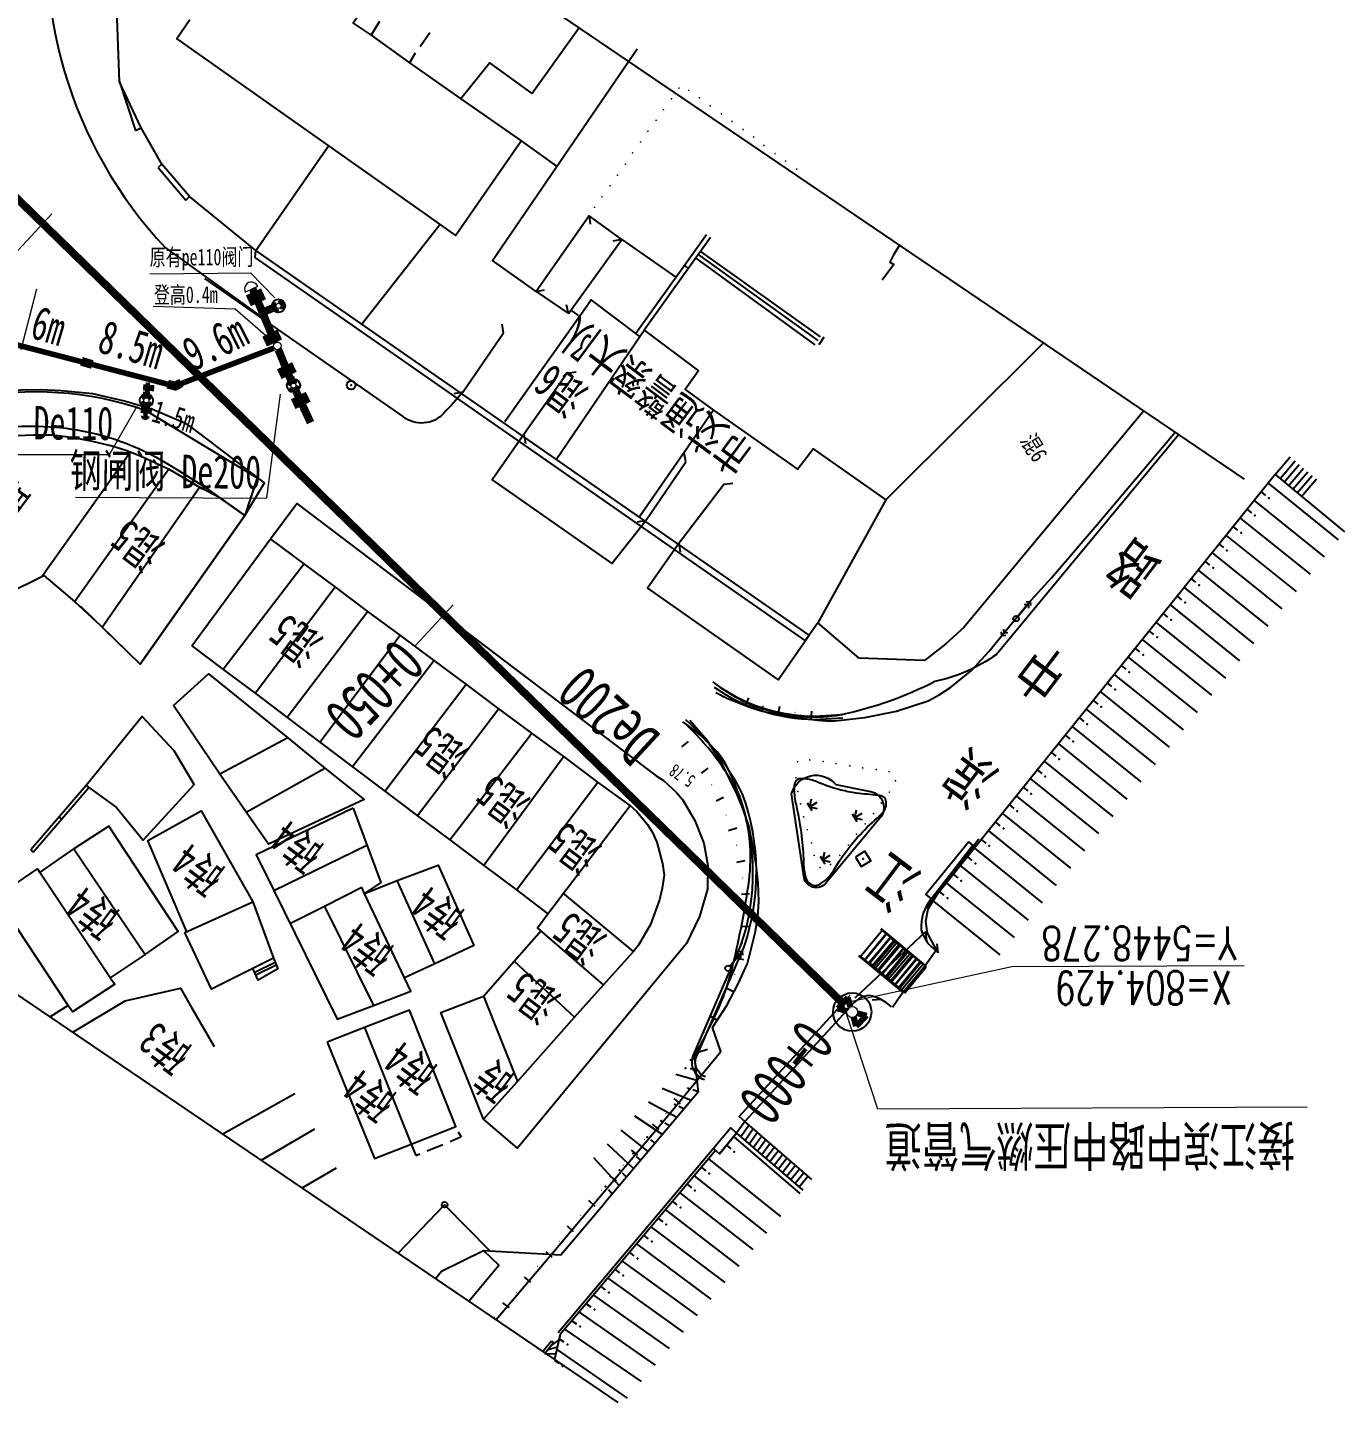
# Model space of a CAD drawing. Header units: millimetres. Extents: x 4615 to 5537, y 271 to 472.
# Drawn here: x 5418.7 to 5536.8, y 270.8 to 394 of the extents above; entities that cross this region are included whole.
import ezdxf
from ezdxf.enums import TextEntityAlignment as Align

# ---------------------------------------------------------------- set-up
doc = ezdxf.new("R2010")
doc.units = ezdxf.units.MM
doc.header["$LTSCALE"] = 1000
doc.linetypes.add('X5', pattern=[3, 2, -1])
doc.layers.get('0').update_dxf_attribs({"color": 6})
for name, color, linetype in [('DLSS', 6, 'Continuous'), ('DMTZ', 6, 'Continuous'), ('GXYZ', 6, 'Continuous'), ('JMD', 6, 'Continuous'), ('KZD', 6, 'Continuous'), ('xw', 6, 'Continuous'), ('ZBTZ', 6, 'Continuous'), ('ZJ', 6, 'Continuous'), ('控制点', 6, 'Continuous'), ('煤气', 6, 'Continuous'), ('燃气', 5, 'Continuous'), ('零层', 6, 'Continuous')]:
    doc.layers.add(name, color=color, linetype=linetype)
doc.styles.add('HZ', font='', dxfattribs={"width": 0.8})
doc.styles.add('HZ1', font='', dxfattribs={"width": 0.7})
doc.styles.add('STYLE1', font='simplex.shx', dxfattribs={"width": 0.7, "bigfont": 'hzdx.shx'})
doc.styles.get('HZ').set_extended_font_data('SimSun')
doc.styles.get('HZ1').set_extended_font_data('SimSun')
doc.linetypes.add('10422', pattern='A,2,[150,AAA.SHX,S=1,R=0,X=0,Y=1],2,[177,AAA.SHX,S=1,R=0,X=0,Y=0.8],1e-09', length=4)
doc.linetypes.add('1161', pattern='A,0,[149,AAA.SHX,S=0.1,R=0,X=0,Y=0],-1.6', length=1.6)
doc.linetypes.add('444', pattern='A,4.5,[145,AAA.SHX,S=1,R=0,X=0,Y=1],4.5,-0.5,[146,AAA.SHX,S=1,R=0,X=0,Y=0],-0.5', length=10)

# ---------------------------------------------------------------- blocks, each defined once
blk = doc.blocks.new('gc013a')
at = {"linetype": 'Continuous'}
blk.add_line((0.5, 0), (4, 0), dxfattribs=at)
at = {"linetype": 'Continuous', "flags": 128}
for points in [[(2.88, 0.5), (3.38, 0), (2.88, -0.5)], [(3.5, 0.5), (4, 0), (3.5, -0.5)]]:
    blk.add_lwpolyline(points, dxfattribs=at)
blk = doc.blocks.new('gc170')
at = {"linetype": 'Continuous'}
blk.add_circle((0, 0), 0.5, dxfattribs=at)
blk = doc.blocks.new('gc124')
for p, q in [((-1, 1), (0, 0)), ((-0.8, 0), (0.8, 0)), ((0, 0), (0, 1.6)), ((0, 0), (1, 1))]:
    blk.add_line(p, q)
blk = doc.blocks.new('gc117')
blk.add_circle((0, 0), 0.8)
blk.add_point((0, 0))
blk = doc.blocks.new('gc115')
blk.add_lwpolyline([(-1, -1), (1, -1), (1, 1), (-1, 1)], close=True)
blk.add_point((0, 0))

msp = doc.modelspace()

# ---------------------------------------------------------------- hatches: boundary and pattern name
at = {"layer": '燃气', "lineweight": 15}
h = msp.add_hatch(color=2, dxfattribs=at)
edge = h.paths.add_edge_path()
edge.add_arc((5429.27, 359.27), 0.414, 184.8694, 348.758)
edge.add_line((5429.67, 359.19), (5428.86, 359.24))

# ---------------------------------------------------------------- linework, layer by layer
at = {"linetype": 'Continuous'}
msp.add_line((5527.82, 353.55, -59.98), (5397.82, 441.74, 6.57), dxfattribs=at)
at = {"layer": 'DLSS', "linetype": 'Continuous'}
msp.add_line((5495.22, 306.93), (5494.43, 306.85), dxfattribs=at)
at = {"layer": 'DLSS', "linetype": 'Continuous', "flags": 128}
msp.add_lwpolyline([(5497.24, 307.63), (5496.24, 306.21)], dxfattribs=at)
at = {"layer": 'DMTZ'}
for p, q in [((5529.93, 353.19, 3.77), (5536.22, 348.13, 3.77)), ((5528.68, 351.63, 3.77), (5534.95, 346.58, 3.77)), ((5527.42, 350.07, 3.77), (5533.69, 345.03, 3.77)), ((5526.17, 348.52, 3.77), (5532.43, 343.48, 3.77)), ((5524.92, 346.96, 3.77), (5531.16, 341.93, 3.77)), ((5523.66, 345.4, 3.77), (5529.9, 340.38, 3.77)), ((5522.41, 343.84, 3.77), (5528.63, 338.83, 3.77)), ((5521.15, 342.28, 3.77), (5527.37, 337.28, 3.77)), ((5519.9, 340.72, 3.77), (5526.11, 335.73, 3.77)), ((5518.65, 339.17, 3.77), (5524.84, 334.18, 3.77)), ((5517.39, 337.61, 3.77), (5523.58, 332.63, 3.77)), ((5516.14, 336.05, 3.77), (5522.32, 331.08, 3.77)), ((5514.89, 334.49, 3.77), (5521.05, 329.53, 3.77)), ((5513.63, 332.93, 3.77), (5519.79, 327.98, 3.77)), ((5512.38, 331.37, 3.77), (5518.53, 326.43, 3.77)), ((5511.13, 329.82, 3.77), (5517.26, 324.88, 3.77)), ((5509.87, 328.26, 3.77), (5516, 323.33, 3.77)), ((5508.62, 326.7, 3.77), (5514.73, 321.78, 3.77)), ((5507.36, 325.14, 3.77), (5513.47, 320.23, 3.77)), ((5506.11, 323.58, 3.77), (5512.21, 318.68, 3.77)), ((5504.86, 322.02, 3.77), (5510.94, 317.13, 3.77)), ((5503.6, 320.47, 3.77), (5509.68, 315.58, 3.77)), ((5502.35, 318.91, 3.77), (5508.42, 314.03, 3.77)), ((5501.1, 317.35, 3.77), (5507.15, 312.48, 3.77)), ((5499.84, 315.79, 3.77), (5505.89, 310.93, 3.77))]:
    msp.add_line(p, q, dxfattribs=at)
at = {"layer": 'DMTZ', "linetype": 'Continuous'}
for p, q in [((5529.3, 352.41, 3.77), (5529.69, 352.1, 3.77)), ((5528.05, 350.85, 3.77), (5528.44, 350.54, 3.77)), ((5526.8, 349.29, 3.77), (5527.19, 348.98, 3.77)), ((5525.54, 347.74, 3.77), (5525.93, 347.42, 3.77)), ((5524.29, 346.18, 3.77), (5524.68, 345.86, 3.77)), ((5523.03, 344.62, 3.77), (5523.42, 344.31, 3.77)), ((5521.78, 343.06, 3.77), (5522.17, 342.75, 3.77)), ((5520.53, 341.5, 3.77), (5520.92, 341.19, 3.77)), ((5519.27, 339.94, 3.77), (5519.66, 339.63, 3.77)), ((5518.02, 338.39, 3.77), (5518.41, 338.07, 3.77)), ((5516.77, 336.83, 3.77), (5517.16, 336.51, 3.77)), ((5515.51, 335.27, 3.77), (5515.9, 334.96, 3.77)), ((5514.26, 333.71, 3.77), (5514.65, 333.4, 3.77)), ((5513.01, 332.15, 3.77), (5513.4, 331.84, 3.77)), ((5511.75, 330.59, 3.77), (5512.14, 330.28, 3.77)), ((5510.5, 329.04, 3.77), (5510.89, 328.72, 3.77)), ((5509.24, 327.48, 3.77), (5509.63, 327.16, 3.77)), ((5507.99, 325.92, 3.77), (5508.38, 325.61, 3.77)), ((5506.74, 324.36, 3.77), (5507.13, 324.05, 3.77)), ((5505.48, 322.8, 3.77), (5505.87, 322.49, 3.77)), ((5504.23, 321.24, 3.77), (5504.62, 320.93, 3.77)), ((5502.98, 319.69, 3.77), (5503.37, 319.37, 3.77)), ((5501.72, 318.13, 3.77), (5502.11, 317.81, 3.77)), ((5500.47, 316.57, 3.77), (5500.86, 316.26, 3.77)), ((5478.48, 301.62), (5478.07, 301.44)), ((5478.71, 299.64), (5476.84, 300.19)), ((5478.6, 300.63), (5478.1, 300.71)), ((5478.2, 297.87), (5475.61, 298.95)), ((5478.82, 298.64), (5478.35, 298.81)), ((5476.91, 296.34), (5474.38, 297.7)), ((5477.56, 297.11), (5477.11, 297.32)), ((5475.62, 294.81), (5473.16, 296.46)), ((5476.27, 295.58), (5475.84, 295.83)), ((5474.34, 293.28), (5471.93, 295.21)), ((5482.03, 294.62), (5487.96, 289.52)), ((5473.05, 291.75), (5470.7, 293.96)), ((5474.98, 294.05), (5474.58, 294.34)), ((5481.38, 293.86), (5481.76, 293.53)), ((5471.76, 290.23), (5469.47, 292.72)), ((5473.69, 292.52), (5473.31, 292.85)), ((5479.76, 292.64), (5486.22, 287.45)), ((5472.4, 290.99), (5472.05, 291.35)), ((5478.47, 291.11), (5484.97, 285.98)), ((5479.12, 291.87), (5479.51, 291.56)), ((5471.11, 289.46), (5470.79, 289.84)), ((5477.83, 290.35), (5478.22, 290.04)), ((5476.54, 288.82), (5476.93, 288.51)), ((5477.18, 289.58), (5483.72, 284.5)), ((5475.25, 287.29), (5475.65, 286.99)), ((5475.89, 288.05), (5482.48, 283.02)), ((5474.6, 286.53), (5481.23, 281.54)), ((5473.31, 285), (5479.98, 280.06)), ((5473.96, 285.76), (5474.36, 285.46)), ((5472.02, 283.47), (5478.73, 278.58)), ((5472.67, 284.23), (5473.07, 283.94)), ((5471.38, 282.7), (5471.78, 282.41)), ((5470.09, 281.18), (5470.49, 280.89)), ((5470.73, 281.94), (5477.48, 277.11)), ((5469.44, 280.41), (5476.23, 275.63)), ((5468.15, 278.88), (5474.98, 274.15)), ((5468.8, 279.65), (5469.21, 279.36)), ((5466.86, 277.36), (5473.73, 272.67)), ((5467.51, 278.12), (5467.92, 277.84)), ((5466.38, 276.51), (5466.79, 276.23)), ((5466.16, 275.54), (5472.48, 271.19)), ((5465.94, 274.56), (5466.35, 274.28))]:
    msp.add_line(p, q, dxfattribs=at)
at = {"layer": 'DMTZ', "linetype": 'Continuous', "elevation": 3.77, "flags": 128}
msp.add_lwpolyline([(5530.56, 353.97), (5499.28, 315.1)], dxfattribs=at)
at = {"layer": 'DMTZ', "linetype": '10422', "flags": 128}
for points in [[(5480.15, 335.38, 0.053764), (5482.78, 333.72, 0.053764), (5485.71, 332.66, 0.054746), (5488.85, 332.24, 0.054746), (5492.01, 332.52)], [(5480.43, 335.16, 0.15365), (5489.25, 332.31), (5491.76, 332.47, -0.796911)], [(5478.46, 301.83, 0.028396), (5480.77, 306.37, 0.043345), (5481.84, 309.53, 0.023269), (5483.33, 317.13, 0.050431), (5483.5, 320.7, 0.052894), (5483.06, 323.39, 0.035751), (5481.73, 327.18, 0.08511), (5480.31, 329.35, 0.058432), (5477.45, 331.8)]]:
    msp.add_lwpolyline(points, format="xyb", dxfattribs=at)
at = {"layer": 'DMTZ', "linetype": '10422', "elevation": 7.99, "flags": 128}
msp.add_lwpolyline([(5479.39, 299.71, -0.466129), (5478.5, 302.12), (5482.67, 311.76, 0.170348), (5482.53, 325.2, 0.091071), (5477.54, 331.75, 0.29068)], format="xyb", dxfattribs=at)
at = {"layer": 'DMTZ', "linetype": 'Continuous', "flags": 128}
for points in [[(5478.46, 301.83), (5478.83, 298.61), (5470.47, 288.7)], [(5482.28, 294.93), (5480.74, 293.09)], [(5480.4, 293.4), (5466.47, 276.89), (5465.96, 274.67)]]:
    msp.add_lwpolyline(points, dxfattribs=at)
at = {"layer": 'DMTZ', "linetype": '10422'}
for points in [[(5451.95, 284.17), (5456.1, 288.52), (5460.16, 284.39)], [(5455.29, 281.91), (5455.82, 282.56), (5459.58, 284.42), (5466.53, 284.03), (5470.47, 288.7)]]:
    msp.add_lwpolyline(points, dxfattribs=at)
at = {"layer": 'DMTZ', "linetype": 'Continuous'}
for p in [(5530, 351.85, 3.77), (5528.75, 350.29, 3.77), (5527.5, 348.73, 3.77), (5526.24, 347.17, 3.77), (5524.99, 345.61, 3.77), (5523.74, 344.06, 3.77), (5522.48, 342.5, 3.77), (5521.23, 340.94, 3.77), (5519.98, 339.38, 3.77), (5518.72, 337.82, 3.77), (5517.47, 336.26, 3.77), (5516.21, 334.71, 3.77), (5514.96, 333.15, 3.77), (5513.71, 331.59, 3.77), (5512.45, 330.03, 3.77), (5511.2, 328.47, 3.77), (5509.95, 326.91, 3.77), (5508.69, 325.36, 3.77), (5507.44, 323.8, 3.77), (5506.19, 322.24, 3.77), (5504.93, 320.68, 3.77), (5503.68, 319.12, 3.77), (5502.42, 317.56, 3.77), (5501.17, 316.01, 3.77), (5477.71, 300.77), (5477.97, 298.95), (5476.75, 297.49), (5475.5, 296.04), (5474.25, 294.58), (5473.01, 293.11), (5482.06, 293.27), (5471.77, 291.63), (5479.82, 291.31), (5470.53, 290.14), (5478.54, 289.79), (5477.25, 288.27), (5475.96, 286.75), (5474.68, 285.22), (5473.39, 283.7), (5472.11, 282.18), (5470.82, 280.66), (5469.53, 279.13), (5468.25, 277.61), (5467.12, 276), (5466.68, 274.05)]:
    msp.add_point(p, dxfattribs=at)
at = {"layer": 'JMD'}
for p, q in [((5449.51, 393.35, -62.58), (5450.29, 394.6, -62.58)), ((5454.78, 393.55, -62.58), (5453.91, 392.32, -62.58)), ((5453.46, 391.73, -62.58), (5452.95, 390.88, -62.58)), ((5477.62, 372.73, -59.98), (5477.97, 372.42, -59.98)), ((5483.07, 333.25, -59.98), (5483.37, 333.96, -59.98)), ((5486.01, 332.46, -59.98), (5486.14, 333.21, -59.98)), ((5488.95, 332.04, -59.98), (5489.02, 332.76, -59.98)), ((5477.92, 330.05, -59.98), (5477.34, 329.55, -59.98)), ((5479.7, 327.65, -59.98), (5479.09, 327.2, -59.98)), ((5481.11, 325.02, -59.98), (5480.43, 324.68, -59.98)), ((5421.47, 323.29, -59.98), (5421.74, 323.09, -59.98)), ((5482.3, 322.26, -59.98), (5481.56, 322.02, -59.98)), ((5483, 319.33, -59.98), (5482.28, 319.18, -59.98)), ((5483.42, 316.38, -59.98), (5482.71, 316.32, -59.98)), ((5483.47, 313.43, -59.98), (5482.7, 313.47, -59.98)), ((5482.92, 310.48, -59.98), (5482.17, 310.61, -59.98)), ((5481.93, 307.63, -59.98), (5481.28, 307.97, -59.98)), ((5480.59, 305.01, -59.98), (5479.95, 305.43, -59.98)), ((5479.66, 302.42, -59.98), (5478.92, 302.19, -59.98)), ((5479.11, 299.84, -59.98), (5478.58, 300.33, -59.98)), ((5477.25, 297.57, -59.98), (5476.67, 298.03, -59.98)), ((5475.33, 295.27, -59.98), (5474.75, 295.73, -59.98)), ((5473.42, 292.96, -59.98), (5472.84, 293.42, -59.98)), ((5471.5, 290.66, -59.98), (5470.92, 291.12, -59.98)), ((5469.59, 288.35, -59.98), (5469.03, 288.9, -59.98)), ((5467.64, 286.1, -59.98), (5467.11, 286.59, -59.98)), ((5465.73, 283.8, -59.98), (5465.2, 284.29, -59.98)), ((5463.83, 281.58, -59.98), (5463.25, 282.04, -59.98)), ((5461.92, 279.27, -59.98), (5461.33, 279.73, -59.98))]:
    msp.add_line(p, q, dxfattribs=at)
at = {"layer": 'JMD', "linetype": 'Continuous'}
for p, q in [((5461.39, 366.67), (5461.25, 367.45)), ((5467.09, 363.05), (5467.88, 363.18)), ((5457.72, 361.34), (5456.93, 361.19)), ((5463.21, 357.55), (5463.34, 356.76)), ((5477.72, 355.12), (5477.57, 355.9)), ((5530.56, 353.97), (5531.9, 355.56)), ((5531, 353.6), (5532.34, 355.19)), ((5530.56, 353.97), (5536.78, 348.82)), ((5531.38, 353.28), (5532.72, 354.86)), ((5531.77, 352.97), (5533.1, 354.54)), ((5532.15, 352.65), (5533.49, 354.21)), ((5532.54, 352.33), (5533.87, 353.89)), ((5481.16, 353.11), (5481.95, 353.21)), ((5532.93, 352.01), (5534.26, 353.57)), ((5474.14, 349.86), (5473.36, 349.71)), ((5477.11, 347.8), (5477.22, 347)), ((5493.35, 310.73), (5495.37, 313.16)), ((5499.19, 309.97), (5495.2, 313.23)), ((5499.22, 309.96), (5495.24, 313.27)), ((5493.74, 310.41), (5495.76, 312.84)), ((5493.75, 310.48), (5495.68, 312.84)), ((5494.12, 310.09), (5496.14, 312.52)), ((5494.14, 310.16), (5496.07, 312.52)), ((5494.5, 309.77), (5496.53, 312.2)), ((5494.52, 309.84), (5496.46, 312.2)), ((5494.89, 309.45), (5496.91, 311.88)), ((5494.91, 309.53), (5496.85, 311.88)), ((5493.22, 310.84), (5497.19, 307.53)), ((5493.27, 310.86), (5497.24, 307.63)), ((5495.27, 309.13), (5497.3, 311.56)), ((5495.3, 309.21), (5497.24, 311.56)), ((5495.66, 308.81), (5497.68, 311.24)), ((5495.69, 308.89), (5497.63, 311.25)), ((5496.04, 308.49), (5498.07, 310.92)), ((5496.07, 308.58), (5498.02, 310.93)), ((5496.43, 308.17), (5498.45, 310.6)), ((5496.46, 308.26), (5498.41, 310.61)), ((5496.81, 307.85), (5498.83, 310.28)), ((5496.85, 307.95), (5498.8, 310.29)), ((5497.19, 307.53), (5499.22, 309.96)), ((5497.24, 307.63), (5499.19, 309.97)), ((5483.02, 295.97), (5482.28, 294.93)), ((5489.02, 290.79), (5483.02, 295.97)), ((5482.28, 294.93), (5488.21, 289.82)), ((5483.39, 295.64), (5482.66, 294.6)), ((5483.77, 295.32), (5483.03, 294.28)), ((5484.15, 294.99), (5483.4, 293.96)), ((5484.53, 294.66), (5483.78, 293.64)), ((5484.91, 294.34), (5484.15, 293.32)), ((5485.29, 294.01), (5484.53, 293)), ((5485.67, 293.68), (5484.9, 292.67)), ((5486.04, 293.36), (5485.27, 292.35)), ((5486.42, 293.03), (5485.65, 292.03)), ((5486.8, 292.71), (5486.02, 291.71)), ((5487.18, 292.38), (5486.39, 291.39)), ((5487.56, 292.05), (5486.77, 291.07)), ((5487.94, 291.73), (5487.14, 290.75)), ((5488.32, 291.4), (5487.52, 290.42)), ((5488.69, 291.07), (5487.89, 290.1)), ((5465.67, 276.29), (5465.86, 276.13)), ((5465.7, 275.93), (5466.36, 276.4)), ((5465.07, 275.15), (5466.08, 275.17)), ((5465.39, 275.54), (5466.22, 275.79))]:
    msp.add_line(p, q, dxfattribs=at)
at = {"layer": 'JMD', "linetype": 'X5'}
for p, q in [((5457.72, 361.34), (5461.39, 366.67)), ((5467.09, 363.05), (5463.21, 357.55)), ((5474.14, 349.86), (5477.72, 355.12)), ((5481.16, 353.11), (5477.11, 347.8))]:
    msp.add_line(p, q, dxfattribs=at)
at = {"layer": 'JMD'}
for points, elevation in [([(5436.95, 407.1), (5437.72, 406.66), (5450.26, 397.81), (5447.91, 394.44), (5449.51, 393.35), (5452.95, 390.88), (5457.56, 387.65), (5462.97, 383.88), (5466.14, 381.61)], -62.58), ([(5433.27, 394.73), (5432.1, 393.02), (5453.78, 377.73), (5457.07, 375.39), (5462.97, 383.88)], -62.58), ([(5468.17, 394.01), (5463.94, 388.11), (5460.15, 390.88), (5457.56, 387.65)], -62.58), ([(5464.31, 370.38), (5460.38, 373.14), (5473.35, 392.14)], -62.58), ([(5467.22, 368.4), (5471.98, 375.04), (5469.05, 377.16), (5464.31, 370.38), (5467.22, 368.4)], -62.58), ([(5469.05, 377.16), (5469.16, 376.4)], -62.58), ([(5471.98, 375.04), (5471.17, 374.9)], -62.58), ([(5471.98, 375.04), (5476.83, 371.66)], -62.58), ([(5479.58, 375.45), (5473.25, 366.6)], -62.58), ([(5479.95, 375.23), (5473.99, 366.9)], -62.58), ([(5478.84, 373.68), (5489.57, 365.99)], -62.58), ([(5479.03, 373.97), (5489.77, 366.3)], -62.58), ([(5496.89, 374.53), (5496.32, 373.6), (5496.01, 373.02), (5496.38, 372.8), (5495.33, 371.39)], -59.98), ([(5489.31, 365.61), (5478.65, 373.37)], -62.58), ([(5464.31, 370.38), (5465.04, 370.54)], -62.58), ([(5473.59, 366.35), (5469.23, 369.62), (5468.88, 369.1), (5461.51, 358.69)], -62.51), ([(5467.22, 368.4), (5467.03, 369.18)], -62.58), ([(5468.07, 368.24), (5467.47, 368.67)], -59.98), ([(5466.09, 355.33), (5473.59, 366.35), (5473.99, 366.9), (5478.87, 363.25), (5477.68, 361.59), (5480.2, 359.74), (5473.57, 350.17)], -62.58), ([(5490.11, 366.28), (5489.65, 365.6)], -62.58), ([(5495.66, 351.69), (5509.79, 365.78)], -59.98), ([(5480.2, 359.74), (5487.74, 354.46), (5489.14, 356.26), (5495.66, 351.69), (5489.55, 340.67), (5489.55, 340.67)], 6), ([(5490.29, 331.9), (5491.12, 331.89), (5493.76, 332.18), (5496.6, 332.75), (5499.44, 333.69), (5500.44, 334.23), (5501.46, 334.87), (5503.33, 336.4), (5504.88, 338.1), (5508.4, 342.37), (5510.51, 344.72), (5514.61, 349.5), (5521.6, 357.77)], -59.98), ([(5480.4, 334.43), (5481.39, 333.92), (5483.45, 333.11), (5484.56, 332.75), (5486.62, 332.31), (5489.52, 331.95), (5490.29, 331.9)], -59.98), ([(5460.72, 278.23), (5465.89, 284.33), (5475.81, 296.14), (5480.86, 302.25), (5480.12, 304.4), (5481.41, 306.39), (5482.4, 308.27), (5483.25, 310.14), (5483.93, 312.88), (5484.17, 314.29), (5484.27, 315.69), (5484.2, 317.37), (5484.04, 319.06), (5483.39, 322.39), (5482.91, 323.88), (5482.32, 325.3), (5480.95, 328.11), (5479.63, 330.13), (5478.07, 331.92)], -59.98), ([(5456.56, 321.23), (5463.93, 330.79)], -59.98), ([(5466.8, 328.69), (5459.61, 318.94)], -59.98), ([(5462.54, 316.73), (5469.85, 326.4)], -59.98), ([(5472.72, 324.3), (5473.33, 323.78), (5474.29, 322.59), (5474.7, 321.94), (5475.12, 321.02), (5475.64, 319.1), (5475.77, 318.06), (5475.59, 316.9), (5475.35, 315.86), (5474.56, 313.65), (5473.48, 311.8), (5473.03, 311.21)], -59.98), ([(5415.89, 316.11), (5419.6, 318.63), (5419.8, 318.31)], -59.98), ([(5426.11, 308.86), (5426.53, 308.3), (5422.73, 305.8), (5422.36, 306.39), (5415.89, 316.11)], -59.98), ([(5459.6, 296.19), (5462.64, 299.56), (5467.75, 305.34), (5470.35, 308.22), (5473.03, 311.21), (5466.71, 316.48)], -59.98), ([(5494.14, 310.22), (5496.03, 312.44)], -59.98), ([(5494.44, 309.96), (5496.34, 312.18)], -59.98), ([(5494.72, 309.76), (5496.61, 311.98)], -59.98), ([(5496.03, 312.44), (5499.28, 309.83)], -59.98), ([(5495.03, 309.5), (5496.92, 311.72)], -59.98), ([(5495.33, 309.24), (5497.23, 311.46)], -59.98), ([(5495.64, 308.99), (5497.5, 311.26)], -59.98), ([(5495.86, 308.75), (5497.81, 311)], -59.98), ([(5496.17, 308.49), (5498.09, 310.8)], -59.98), ([(5494.14, 310.22), (5497.37, 307.52)], -59.98), ([(5496.48, 308.24), (5498.39, 310.54)], -59.98), ([(5496.79, 307.98), (5498.7, 310.29)], -59.98), ([(5497.06, 307.78), (5498.98, 310.08)], -59.98), ([(5497.37, 307.52), (5499.28, 309.83)], -59.98), ([(5443.32, 290.03), (5446.41, 291.82)], -59.98)]:
    msp.add_lwpolyline(points, dxfattribs=dict(at, elevation=elevation))
at = {"layer": 'JMD', "linetype": 'Continuous', "flags": 128}
for points, elevation in [([(5439.17, 374.04), (5433.23, 378.88), (5430.76, 381.79), (5428.89, 385.05), (5426.94, 389.18), (5426.49, 401.36), (5426.11, 401.65), (5428.38, 404.64), (5426.84, 405.78)], 8.6), ([(5489.55, 340.67), (5489.55, 340.67), (5488.78, 339.57), (5439.17, 374.04), (5445.69, 383.43)], 8.6), ([(5448.72, 367.52), (5455.67, 376.39)], 6), ([(5518.78, 359.68), (5502.66, 340.27), (5501.03, 338.79), (5499.13, 337.31), (5493.27, 337.5), (5489.55, 340.67)], 8.6)]:
    msp.add_lwpolyline(points, dxfattribs=dict(at, elevation=elevation))
at = {"layer": 'JMD', "linetype": 'X5', "flags": 128}
for points, elevation in [([(5426.94, 389.18), (5428.39, 384.82), (5428.89, 385.05)], 6.05), ([(5430.76, 381.79), (5430.41, 381.49), (5432.89, 378.56), (5433.23, 378.88)], 7.62), ([(5488.78, 339.57), (5488.42, 339.08), (5439.11, 373.41), (5439.17, 374.04)], 6.47)]:
    msp.add_lwpolyline(points, dxfattribs=dict(at, elevation=elevation))
at = {"layer": 'JMD'}
for points, const_width, elevation in [([(5477.09, 388.64, 1), (5477.13, 388.58, 1)], 0.075, -62.58), ([(5477.96, 388.44, 1), (5478, 388.38, 1)], 0.075, -62.58), ([(5476.42, 387.69, 1), (5476.46, 387.62, 1)], 0.075, -62.58), ([(5478.92, 387.77, 1), (5478.96, 387.71, 1)], 0.075, -62.58), ([(5479.9, 387.05, 1), (5479.94, 386.98, 1)], 0.075, -62.58), ([(5475.04, 385.75, 1), (5475.08, 385.69, 1)], 0.075, -62.58), ([(5475.7, 386.7, 1), (5475.74, 386.64, 1)], 0.075, -62.58), ([(5480.89, 386.32, 1), (5480.93, 386.26, 1)], 0.075, -62.58), ([(5474.31, 384.77, 1), (5474.35, 384.7, 1)], 0.075, -62.58), ([(5481.84, 385.65, 1), (5481.88, 385.59, 1)], 0.075, -62.58), ([(5482.83, 384.93, 1), (5482.87, 384.86, 1)], 0.075, -62.58), ([(5473.65, 383.81, 1), (5473.69, 383.75, 1)], 0.075, -62.58), ([(5483.78, 384.26, 1), (5483.82, 384.19, 1)], 0.075, -62.58), ([(5484.71, 383.5, 1), (5484.75, 383.43, 1)], 0.075, -62.58), ([(5472.93, 382.83, 1), (5472.97, 382.77, 1)], 0.075, -62.58), ([(5485.7, 382.77, 1), (5485.74, 382.71, 1)], 0.075, -62.58), ([(5486.65, 382.1, 1), (5486.69, 382.04, 1)], 0.075, -62.58), ([(5471.58, 380.84, 1), (5471.62, 380.78, 1)], 0.075, -62.58), ([(5472.3, 381.82, 1), (5472.34, 381.76, 1)], 0.075, -62.58), ([(5487.64, 381.38, 1), (5487.68, 381.31, 1)], 0.075, -62.58), ([(5470.91, 379.89, 1), (5470.95, 379.82, 1)], 0.075, -62.58), ([(5470.19, 378.9, 1), (5470.23, 378.84, 1)], 0.075, -62.58), ([(5469.52, 377.95, 1), (5469.56, 377.89, 1)], 0.075, -62.58), ([(5481.86, 334.24, 1), (5481.89, 334.2, 1)], 0.05, -59.98), ([(5484.57, 333.23, 1), (5484.59, 333.19, 1)], 0.05, -59.98), ([(5484.65, 333.21, 1), (5484.68, 333.17, 1)], 0.05, -59.98), ([(5487.51, 332.67, 1), (5487.54, 332.63, 1)], 0.05, -59.98), ([(5487.72, 328.26, 1), (5487.76, 328.2, 1)], 0.075, -59.98), ([(5488.81, 328.42, 1), (5488.85, 328.35, 1)], 0.075, -59.98), ([(5490.02, 328.27, 1), (5490.06, 328.21, 1)], 0.075, -59.98), ([(5491.17, 328.09, 1), (5491.21, 328.03, 1)], 0.075, -59.98), ([(5492.41, 327.89, 1), (5492.45, 327.82, 1)], 0.075, -59.98), ([(5487.57, 326.83, 1), (5487.61, 326.76, 1)], 0.075, -59.98), ([(5493.56, 327.71, 1), (5493.6, 327.64, 1)], 0.075, -59.98), ([(5494.77, 327.56, 1), (5494.81, 327.49, 1)], 0.075, -59.98), ([(5495.92, 327.38, 1), (5495.96, 327.31, 1)], 0.075, -59.98), ([(5480.03, 326.17, 1), (5480.05, 326.13, 1)], 0.05, -59.98), ([(5487.74, 325.59, 1), (5487.78, 325.53, 1)], 0.075, -59.98), ([(5495.95, 325.53, 1), (5495.99, 325.47, 1)], 0.075, -59.98), ([(5496.51, 326.55, 1), (5496.55, 326.48, 1)], 0.075, -59.98), ([(5487.99, 324.48, 1), (5488.03, 324.41, 1)], 0.075, -59.98), ([(5495.22, 324.56, 1), (5495.26, 324.49, 1)], 0.075, -59.98), ([(5481.33, 323.47, 1), (5481.35, 323.43, 1)], 0.05, -59.98), ([(5488.27, 323.31, 1), (5488.31, 323.24, 1)], 0.075, -59.98), ([(5494.54, 323.61, 1), (5494.58, 323.55, 1)], 0.075, -59.98), ([(5488.6, 322.17, 1), (5488.64, 322.11, 1)], 0.075, -59.98), ([(5493.01, 321.77, 1), (5493.05, 321.71, 1)], 0.075, -59.98), ([(5493.78, 322.69, 1), (5493.81, 322.63, 1)], 0.075, -59.98), ([(5482.26, 320.77, 1), (5482.29, 320.72, 1)], 0.05, -59.98), ([(5488.97, 320.98, 1), (5489, 320.92, 1)], 0.075, -59.98), ([(5492.28, 320.79, 1), (5492.32, 320.73, 1)], 0.075, -59.98), ([(5489.21, 319.86, 1), (5489.25, 319.8, 1)], 0.075, -59.98), ([(5491.51, 319.87, 1), (5491.55, 319.81, 1)], 0.075, -59.98), ([(5489.74, 318.77, 1), (5489.78, 318.71, 1)], 0.075, -59.98), ([(5490.68, 319.06, 1), (5490.72, 318.99, 1)], 0.075, -59.98), ([(5482.82, 317.83, 1), (5482.84, 317.79, 1)], 0.05, -59.98), ([(5483.06, 314.92, 1), (5483.09, 314.88, 1)], 0.05, -59.98), ([(5482.79, 312, 1), (5482.82, 311.95, 1)], 0.05, -59.98), ([(5482.09, 309.18, 1), (5482.12, 309.13, 1)], 0.05, -59.98), ([(5480.83, 306.53, 1), (5480.86, 306.49, 1)], 0.05, -59.98), ([(5479.37, 303.98, 1), (5479.39, 303.94, 1)], 0.05, -59.98), ([(5479.76, 301.32, 1), (5479.78, 301.27, 1)], 0.05, -59.98), ([(5477.84, 299.01, 1), (5477.87, 298.97, 1)], 0.05, -59.98), ([(5475.93, 296.71, 1), (5475.95, 296.66, 1)], 0.05, -59.98), ([(5474.01, 294.4, 1), (5474.04, 294.36, 1)], 0.05, -59.98), ([(5472.1, 292.1, 1), (5472.12, 292.05, 1)], 0.05, -59.98), ([(5470.15, 289.85, 1), (5470.17, 289.8, 1)], 0.05, -59.98), ([(5468.29, 287.57, 1), (5468.31, 287.53, 1)], 0.05, -59.98), ([(5466.37, 285.27, 1), (5466.4, 285.23, 1)], 0.05, -59.98), ([(5464.42, 283.02, 1), (5464.45, 282.98, 1)], 0.05, -59.98), ([(5462.51, 280.71, 1), (5462.54, 280.67, 1)], 0.05, -59.98), ([(5460.56, 278.46, 1), (5460.59, 278.42, 1)], 0.05, -59.98)]:
    msp.add_lwpolyline(points, format="xyb", close=True, dxfattribs=dict(at, const_width=const_width, elevation=elevation))
at = {"layer": 'JMD', "linetype": '444', "flags": 128}
for points in [[(5480.26, 334.91, 0.148668), (5489.29, 332.02), (5491.79, 332.17)], [(5479.49, 299.99, -0.469555), (5478.76, 301.98), (5482.95, 311.65, 0.170729), (5482.81, 325.32, 0.091271), (5477.74, 331.97, 0.091271)]]:
    msp.add_lwpolyline(points, format="xyb", dxfattribs=at)
msp.add_lwpolyline([(5479.39, 299.71), (5479.39, 299.71)], dxfattribs=at)
at = {"layer": 'JMD', "linetype": 'Continuous', "flags": 128}
for points in [[(5480.22, 293.57), (5466.28, 277.05)], [(5480.41, 293.4), (5466.47, 276.89)], [(5465.67, 276.29), (5464.92, 275.38)], [(5465.86, 276.13), (5465.13, 275.23)], [(5465.86, 276.13), (5465.14, 275.23)], [(5466.47, 276.89), (5465.96, 274.67)]]:
    msp.add_lwpolyline(points, dxfattribs=at)
at = {"layer": 'xw', "color": 1}
for centre in [(5441.21, 369.09), (5442.55, 361.94), (5429.36, 360.62)]:
    msp.add_circle(centre, 0.591, dxfattribs=at)
at = {"layer": 'xw', "color": 0}
msp.add_circle((5492.64, 305.79, 9.5), 1.72, dxfattribs=at)
at = {"layer": 'ZBTZ', "linetype": '1161', "elevation": 8.04, "flags": 128}
msp.add_lwpolyline([(5490.29, 317.35, -0.671624), (5488.3, 317.98), (5487.2, 325.34, -0.607358), (5491.17, 326.18), (5491.17, 326.18), (5494.12, 325.58, -0.569928), (5495.24, 323.31)], format="xyb", close=True, dxfattribs=at)
at = {"layer": '煤气', "color": 1, "lineweight": 80}
for p, q in [((5440.62, 369.17), (5440.85, 368.62)), ((5440.97, 369.12), (5440.63, 369.17)), ((5440.85, 368.62), (5441.1, 368.89)), ((5441.35, 369.29), (5441.54, 369.57)), ((5441.79, 369), (5441.42, 369.03)), ((5442.67, 362.52), (5442.1, 362.33)), ((5442.6, 362.18), (5442.67, 362.52)), ((5429.08, 361.14), (5429.23, 360.8)), ((5429.68, 361.12), (5429.08, 361.14)), ((5429.49, 360.82), (5429.67, 361.11)), ((5442.1, 362.33), (5442.36, 362.06)), ((5442.42, 361.37), (5442.47, 361.74)), ((5442.74, 361.79), (5443.01, 361.58)), ((5429.68, 360.12), (5429.02, 360.12)), ((5429.04, 360.12), (5429.22, 360.45)), ((5429.49, 360.41), (5429.67, 360.11))]:
    msp.add_line(p, q, dxfattribs=at)
at = {"layer": '煤气', "color": 0, "lineweight": 80}
for p, q in [((5492.26, 307.07, 9.5), (5491.35, 306.1, 9.5)), ((5492.49, 306.27, 9.5), (5492.26, 307.07, 9.5)), ((5491.35, 306.1, 9.5), (5492.15, 305.91, 9.5)), ((5493.12, 305.68, 9.5), (5493.93, 305.48, 9.5)), ((5493.01, 304.52, 9.5), (5492.78, 305.32, 9.5)), ((5493.93, 305.48, 9.5), (5493.01, 304.52, 9.5))]:
    msp.add_line(p, q, dxfattribs=at)
at = {"layer": '燃气', "lineweight": 15}
for p, q in [((5417.51, 373.7), (5420.89, 377.34)), ((5453.49, 338.65), (5456.87, 342.29)), ((5491.8, 306.58, 9.5), (5506.96, 309.88)), ((5506.96, 309.88), (5527.77, 309.97)), ((5511.74, 310.06), (5511.74, 310.06)), ((5492.47, 307.3, 9.5), (5489.95, 304.57, 9.5)), ((5491.8, 306.58), (5494.9, 297.11)), ((5494.9, 297.11), (5533.42, 297.28))]:
    msp.add_line(p, q, dxfattribs=at)
at = {"layer": '燃气', "color": 7, "lineweight": 15}
for p, q in [((5438.75, 372.01), (5429.68, 371.93)), ((5440.87, 369.82), (5438.7, 372.06)), ((5418.13, 365.17), (5419.54, 370.62)), ((5438.23, 370.31), (5439.35, 370.84)), ((5437.32, 368.79), (5429.98, 369.03)), ((5440.69, 365.85), (5437.32, 368.79)), ((5441.36, 361.18), (5440.14, 351.87)), ((5428.51, 360.07), (5426.04, 355.75)), ((5426.04, 355.75), (5410.52, 355.75)), ((5440.13, 351.82), (5423, 351.91))]:
    msp.add_line(p, q, dxfattribs=at)
at = {"layer": '燃气', "lineweight": 15, "const_width": 0.7}
msp.add_lwpolyline([(5491.8, 306.58), (5393.85, 402.02), (5336.39, 456.7), (5324.76, 471.62), (5290.52, 445.67)], dxfattribs=at)
at = {"layer": '燃气', "color": 7, "lineweight": 15}
for points, const_width in [([(5388.85, 373.13), (5431.91, 361.9), (5440.8, 365.31)], 0.5), ([(5440.9, 365.78), (5438.88, 370.64)], 0.7), ([(5440.03, 368.62), (5440.66, 368.87)], 0.7), ([(5442.29, 362.49), (5441.19, 365.17)], 0.7), ([(5429.5, 362.21), (5429.43, 361.13)], 0.4), ([(5444.08, 358.62), (5442.79, 361.42)], 0.7), ([(5429.35, 360.13), (5429.27, 359.21)], 0.4)]:
    msp.add_lwpolyline(points, dxfattribs=dict(at, const_width=const_width))
at = {"layer": '燃气', "color": 2, "lineweight": 15}
for points, const_width in [([(5438.96, 370.34), (5439.41, 369.37)], 1.5), ([(5440.43, 366.65), (5440.85, 365.76)], 1.5), ([(5423.54, 364.12), (5424.51, 363.83)], 0.8), ([(5441.75, 363.72), (5442.16, 362.85)], 1.5), ([(5429.59, 362.02), (5429.54, 361.47)], 1), ([(5431.27, 362.07), (5431.94, 361.9), (5432.49, 362.18)], 0.8), ([(5442.98, 361.05), (5443.41, 360.17)], 1.5), ([(5429.38, 359.99), (5429.33, 359.44)], 1)]:
    msp.add_lwpolyline(points, dxfattribs=dict(at, const_width=const_width))
at = {"layer": '燃气', "color": 1, "lineweight": 15}
for centre in [(5441.21, 369.09), (5442.55, 361.94), (5429.36, 360.62)]:
    msp.add_circle(centre, 0.231, dxfattribs=at)
at = {"layer": '燃气', "color": 7, "lineweight": 15}
msp.add_circle((5441.11, 365.5), 0.338, dxfattribs=at)
at = {"layer": '燃气', "color": 0, "lineweight": 15}
msp.add_circle((5492.64, 305.79, 9.5), 0.498, dxfattribs=at)
at = {"layer": '燃气', "color": 7, "lineweight": 15}
msp.add_arc((5438.78, 370.6), 0.62, 18.9431, 208.4471, dxfattribs=at)
at = {"layer": '零层', "linetype": 'Continuous'}
for p, q in [((5471.67, 270.79, -59.98), (5354.51, 350.28)), ((5499.2, 312.99, 8.62), (5492.88, 307.04)), ((5499.32, 312.13), (5499.24, 312.93)), ((5500.34, 311.11, -59.98), (5500.26, 311.91, -59.98)), ((5456.61, 294.19, -59.98), (5457.53, 294.61, -59.98)), ((5457.62, 294.59, -59.98), (5457.35, 295.02, -59.98)), ((5453.11, 293.96, -59.98), (5453.52, 292.94, -59.98)), ((5454.53, 293.34, -59.98), (5455.95, 293.93, -59.98)), ((5453.52, 292.94, -59.98), (5453.87, 293.09, -59.98))]:
    msp.add_line(p, q, dxfattribs=at)
at = {"layer": '零层', "linetype": 'Continuous', "flags": 128}
for points, elevation in [([(5421.47, 411.93, -0.022949), (5421.12, 408.4, 0.240102), (5431.07, 374.3), (5440.26, 367.7), (5440.26, 367.7)], 5.44), ([(5457.72, 361.34, -0.01911), (5456.02, 359.48, -0.400462), (5452.37, 359.16), (5434.61, 371.54)], 6), ([(5499.73, 315.94, 0.191503), (5498.82, 313.17, 0.164276), (5500.17, 311.29, -0.907137)], 8.62), ([(5496.15, 306.26, 0.144965), (5494.2, 307.28, 0.210563), (5492.5, 306.3, 8.346116)], 9.53)]:
    msp.add_lwpolyline(points, format="xyb", dxfattribs=dict(at, elevation=elevation))
for points in [[(5381.43, 332.02), (5395.89, 349.89, -0.062884), (5401.96, 355.71, -0.111405), (5413.51, 360.83, -0.13279), (5429.26, 359.75), (5439.3, 353.66), (5438.18, 350.3)], [(5384.57, 329.88), (5399.08, 348.42, -0.195469), (5415.23, 358.02, -0.079714), (5423.14, 357.97, -0.101993), (5431.75, 354.63), (5434.47, 352.94), (5438.18, 350.3), (5428.8, 336.96), (5423.5, 342.14)], [(5521.91, 357.55), (5505.57, 337.85, -0.104075), (5500.05, 335.41, -0.067867), (5491.76, 332.47)], [(5494.95, 325.23, -0.020282), (5493.01, 325.42, -0.027909), (5491.63, 325.69, -0.039088), (5489.47, 326.42, 0.079427), (5488.38, 326.7, 0.065796), (5487.86, 326.68, 0.144671), (5487.64, 326.57, 0.136267), (5487.49, 326.33, 0.075945), (5487.43, 325.82, 0.051474), (5487.61, 324.35, -0.027058), (5488.1, 321.56, -0.025162), (5488.27, 319.25, 0.046541), (5488.41, 318.01, 0.096813), (5488.6, 317.56, 0.103663), (5488.92, 317.24, 0.167705), (5489.33, 317.14, 0.123547), (5489.87, 317.34, 0.114839), (5491.03, 318.57, -0.05386), (5493.13, 321.46, -0.030354), (5494.91, 323.19, 0.075353), (5495.57, 323.96, 0.092694), (5495.68, 324.24, 0.072489), (5495.69, 324.64, 0.201307), (5495.48, 325.04, 0.160757), (5494.95, 325.23)]]:
    msp.add_lwpolyline(points, format="xyb", dxfattribs=at)
for points in [[(5438.18, 350.3), (5439.96, 353.22), (5434.67, 357.27), (5433.46, 358.17), (5432.86, 358.54), (5429.85, 359.83), (5427.4, 360.56), (5424.57, 361.21), (5421.73, 361.48), (5419.91, 361.56), (5418.15, 361.53), (5416.41, 361.35), (5414.73, 361.07), (5412.9, 360.55), (5411.14, 359.92), (5409.39, 359.15), (5406.25, 357.38), (5403.34, 355.23), (5402.09, 354.02), (5394.38, 345.31), (5382.34, 331.4)], [(5438.18, 350.3), (5435.96, 351.87), (5434.12, 352.85), (5434.36, 352.7), (5431.37, 354.44), (5431.58, 354.34), (5428.88, 355.6), (5427.91, 355.97), (5427.53, 356.11), (5426.16, 356.54), (5424.42, 356.96), (5422.66, 357.3), (5420.91, 357.49), (5419.21, 357.49), (5417.12, 357.4)], [(5420, 344.82), (5427.91, 355.97)], [(5431.37, 354.44), (5422.94, 342.59)], [(5425.39, 340.29), (5434.12, 352.85)], [(5395.26, 322.63), (5396.28, 323.8), (5401.14, 329.3), (5403.54, 332.03), (5408.37, 337.57), (5410.72, 340.27), (5410.77, 340.3), (5420, 344.82), (5420.16, 344.92), (5422.93, 342.6), (5425.24, 340.44), (5428.8, 336.96), (5438.18, 350.3)], [(5499.19, 309.97), (5500.25, 311.48)], [(5458.26, 279.89), (5460.95, 283.11), (5459.58, 284.42)]]:
    msp.add_lwpolyline(points, dxfattribs=at)
for points, elevation in [([(5463.21, 357.55), (5460.37, 353.5), (5471.1, 346), (5474.14, 349.86)], 5.93), ([(5433.45, 338.61), (5440.5, 348.21), (5442.85, 351.37), (5475.08, 326.96), (5475.72, 326.53), (5476.89, 325.47), (5477.44, 324.83), (5478.52, 322.97), (5479.33, 320.94), (5479.69, 318.92), (5479.66, 316.81), (5478.95, 314.36), (5477.79, 311.92), (5462.63, 293.59), (5459.6, 296.19), (5455.76, 305.74), (5459.6, 307.22), (5462.34, 310.34), (5464.78, 313.12)], -59.98), ([(5470.35, 308.22), (5464.42, 313.34), (5465.36, 314.59), (5472.72, 324.3), (5469.85, 326.4), (5466.8, 328.69), (5463.93, 330.79), (5460.95, 332.97), (5458.02, 335.18), (5455.15, 337.29), (5452.1, 339.57), (5449.23, 341.68), (5446.3, 343.89), (5443.52, 345.97), (5440.5, 348.21)], -59.98), ([(5477.11, 347.8), (5474.29, 343.77), (5486, 335.58), (5488.78, 339.56)], 6), ([(5443.52, 345.97), (5436.26, 336.48)], -59.98), ([(5439.12, 334.37), (5446.3, 343.89)], -59.98), ([(5449.23, 341.68), (5441.97, 332.18)], -59.98), ([(5444.9, 329.97), (5452.1, 339.57)], -59.98), ([(5433.45, 338.61), (5436.26, 336.48), (5439.12, 334.37), (5441.97, 332.18), (5444.9, 329.97), (5447.83, 327.76), (5450.73, 325.6), (5453.66, 323.39), (5456.56, 321.23), (5459.61, 318.94), (5462.54, 316.73), (5465.36, 314.59)], -59.98), ([(5455.15, 337.29), (5447.83, 327.76)], -59.98), ([(5431.79, 333.26), (5434.93, 336.1), (5442.05, 330.37), (5445.37, 327.65), (5448.9, 324.84), (5440.3, 320.85), (5438.3, 323.72), (5435.96, 327.12), (5431.79, 333.26)], -59.98), ([(5450.73, 325.6), (5458.02, 335.18)], -59.98), ([(5460.95, 332.97), (5453.66, 323.39)], -59.98), ([(5423.96, 326.1), (5426.67, 324.13), (5429.07, 321.21), (5433.64, 326.2), (5431.85, 329.2), (5428.98, 332.27), (5423.96, 326.1)], -59.98), ([(5442.05, 330.37), (5435.96, 327.12)], -59.98), ([(5438.3, 323.72), (5445.37, 327.65)], -59.98), ([(5423.96, 326.1), (5418.99, 320.34)], -59.98), ([(5424.18, 325.87), (5419.21, 320.1)], -59.98), ([(5432.99, 312.98), (5429.48, 321.16), (5434.28, 323.84), (5438.9, 315.67), (5440.77, 310.63), (5441.14, 309.67), (5439.39, 308.66), (5438.91, 309.7)], -59.98), ([(5447.89, 324.07), (5439.19, 319.87), (5440.8, 316.69), (5446.47, 305.14), (5449.71, 306.39), (5453.08, 307.66), (5452.49, 308.86), (5448.92, 316.42), (5448.67, 316.94), (5445.33, 315.25), (5442.27, 313.72)], -59.98), ([(5447.89, 324.07), (5450.39, 317.41), (5448.92, 316.42), (5451.85, 317.57), (5455.52, 318.95), (5458.72, 311.75), (5455.21, 310.1), (5452.49, 308.86)], -59.98), ([(5429.26, 310.96), (5432.22, 313.02), (5426.01, 322.45), (5422.87, 320.43)], -59.98), ([(5440.8, 316.69), (5449.14, 320.74)], -59.98), ([(5504, 321.3), (5500.43, 316.63), (5499.41, 315.01), (5499.2, 313.91), (5499.37, 312.86), (5500.33, 311.1)], -59.98), ([(5503.09, 321.05), (5499.24, 316.32), (5499.73, 315.94), (5503.45, 320.75), (5503.09, 321.05)], 8.73), ([(5419.21, 320.1), (5418.99, 320.34)], -59.98), ([(5422.87, 320.43), (5429.26, 310.96), (5426.11, 308.86), (5419.8, 318.31), (5422.87, 320.43)], -59.98), ([(5455.21, 310.1), (5451.85, 317.57)], -59.98), ([(5440.77, 310.63), (5435.2, 307.85), (5432.8, 312.93), (5438.9, 315.67)], -59.98), ([(5445.33, 315.25), (5449.71, 306.39)], -59.98), ([(5439.09, 309.37), (5440.91, 310.27)], -59.98), ([(5439.17, 309.13), (5440.99, 310.02)], -59.98), ([(5462.34, 310.34), (5467.75, 305.34)], -59.98), ([(5422.76, 303.98), (5427.46, 306.79), (5432.41, 307.92), (5433.4, 306.21), (5435.43, 302.7)], -59.98), ([(5459.6, 307.22), (5462.64, 299.56)], -59.98), ([(5422.36, 306.39), (5420.74, 305.35)], -59.98), ([(5445.58, 303.1), (5449.82, 292.67), (5453.11, 293.96), (5457.11, 295.54), (5452.96, 305.95), (5448.93, 304.42), (5445.58, 303.1)], -59.98), ([(5482.5, 296.44), (5491.98, 306.78), (5492.5, 306.3), (5483.02, 295.97), (5482.5, 296.44)], 9.5), ([(5448.93, 304.42), (5453.11, 293.96)], -59.98), ([(5442.67, 298.45), (5436.23, 294.84)], -59.98), ([(5439.64, 292.52), (5444.46, 295.32)], -59.98), ([(5482.28, 294.93), (5481.77, 295.4), (5480.22, 293.57), (5480.74, 293.09), (5482.28, 294.93)], 8.24)]:
    msp.add_lwpolyline(points, dxfattribs=dict(at, elevation=elevation))
at = {"layer": '零层', "linetype": 'Continuous', "elevation": 3.77, "flags": 128}
msp.add_lwpolyline([(5530.56, 353.97), (5530.56, 353.97)], close=True, dxfattribs=at)

# ---------------------------------------------------------------- block references
at = {"layer": 'GXYZ', "linetype": 'Continuous', "yscale": 0.4999999999880593, "zscale": 0.5}
for name, p, xscale, rotation in [('gc013a', (5507.33, 341.05), 0.5000000000628303, 50.50673072919624), ('gc170', (5507.33, 341.05), 0.5000000005109053, 301.534091412479), ('gc013a', (5507.33, 341.05), 0.5000000001101413, 230.5254744521922), ('gc013a', (5481.51, 309.71), 0.4999999996887583, 50.52547443269586), ('gc170', (5481.51, 309.71), 0.5000000005109053, 301.534091412479), ('gc170', (5456.1, 288.52, 6.2), 0.5000000005109053, 301.534091412479)]:
    msp.add_blockref(name, p, dxfattribs=dict(at, xscale=xscale, rotation=rotation))
at = {"layer": 'KZD', "linetype": 'Continuous', "xscale": 0.5000000005109053, "yscale": 0.4999999999880593, "zscale": 0.5, "rotation": 301.534091412479}
msp.add_blockref('gc115', (5493.62, 319.51, 8.62), dxfattribs=at)
at = {"layer": 'ZBTZ', "linetype": 'Continuous', "xscale": 0.5000000005109053, "yscale": 0.4999999999880593, "zscale": 0.5, "rotation": 301.534091412479}
for p in [(5488.81, 324.19), (5492.84, 323.21), (5489.99, 319.42)]:
    msp.add_blockref('gc124', p, dxfattribs=at)
at = {"layer": '控制点', "linetype": 'Continuous', "xscale": 0.5000000005109053, "yscale": 0.4999999999880593, "zscale": 0.5, "rotation": 301.534091412479}
msp.add_blockref('gc117', (5447.72, 361.98, 5.78), dxfattribs=at)

# ---------------------------------------------------------------- texts
at = {"layer": 'ZJ', "linetype": 'Continuous', "style": 'HZ', "width": 0.8}
msp.add_text('混6', height=1.5, rotation=301.5341, dxfattribs=at).set_placement((5508.95, 356.39), align=Align.MIDDLE)
at = {"layer": 'ZJ', "color": 5, "linetype": 'Continuous', "style": 'HZ1', "width": 0.7}
msp.add_text('接江滨中路中压燃气管道', height=3.5, rotation=180.0928, dxfattribs=at).set_placement((5513.93, 293.74), align=Align.MIDDLE)
at = {"layer": '控制点', "linetype": 'Continuous', "style": 'HZ1', "width": 0.7}
msp.add_text('5.78', height=1.2, rotation=146.8319, dxfattribs=at).set_placement((5477.39, 326.97), align=Align.MIDDLE)
at = {"layer": '燃气', "color": 7, "style": 'HZ1', "width": 0.7}
for s, p in [('原有pe110阀门', (5429.66, 372.69, -29.99)), ('登高0.4m', (5430.04, 369.33, -29.99))]:
    msp.add_text(s, height=1.5, rotation=0.2924, dxfattribs=at).set_placement(p)
at = {"layer": '燃气', "color": 7, "lineweight": 15, "style": 'HZ1', "width": 0.7}
for s, height, rotation, p in [('6m', 3, 343.496, (5418.81, 366.28)), ('8.5m', 3, 343.496, (5424.85, 365)), ('9.6m', 3, 26.5314, (5433.63, 363.22)), ('1.5m', 2, 343.496, (5429.72, 358.76))]:
    msp.add_text(s, height=height, rotation=rotation, dxfattribs=at).set_placement(p)
at = {"layer": '燃气', "style": 'HZ1', "width": 0.7}
for s, height, rotation, p in [('市交通警察大队', 3, 143.3603, (5484.02, 356.23, -59.98)), ('路', 4, 142.9754, (5520.48, 346.02)), ('0+050', 4, 226.0242, (5451.73, 339.42, 1.29)), ('中', 4, 142.9754, (5512.38, 336.63)), ('De200', 4, 137.3343, (5475.62, 330.57)), ('滨', 4, 142.9754, (5505.91, 327.14)), ('江', 4, 142.9754, (5498.98, 317.92)), ('0+000', 4, 231.9585, (5488.14, 305.31))]:
    msp.add_text(s, height=height, rotation=rotation, dxfattribs=at).set_placement(p)
msp.add_text('混6', height=3, rotation=143.3603, dxfattribs=at).set_placement((5466.48, 361.5), align=Align.MIDDLE)
for s, p in [('钢闸阀 De110', (5409.2, 356.31)), ('钢闸阀 De200', (5422.46, 351.94))]:
    msp.add_text(s, height=3, rotation=359.4829, dxfattribs=at).set_placement(p, align=Align.BOTTOM_LEFT)
at = {"layer": '燃气', "lineweight": 15, "style": 'STYLE1', "width": 0.7}
msp.add_text('Y=5448.278', height=3, rotation=180.131, dxfattribs=at).set_placement((5527.09, 310.47), align=Align.TOP_LEFT)
msp.add_text('X=804.429', height=3, rotation=180.131, dxfattribs=at).set_placement((5526.66, 309.47))
at = {"layer": '零层', "color": 5, "linetype": 'Continuous', "style": 'HZ1', "width": 0.7}
msp.add_text('邮政   ', height=3, rotation=143.3603, dxfattribs=at).set_placement((5414.27, 353.69), align=Align.MIDDLE)
at = {"layer": '零层', "linetype": 'Continuous', "style": 'HZ1', "width": 0.7}
for s, p in [('混5', (5428.52, 347.61)), ('混5', (5442.71, 339.13, -59.98)), ('混5', (5455.74, 329.13)), ('混5', (5461.27, 324.72)), ('砖4', (5442.82, 320.59, 2.15)), ('混5', (5467.69, 320.49)), ('砖4', (5433.98, 318.53, 2.15)), ('砖4', (5424.51, 314.65, 2.15)), ('砖4', (5455.44, 314.69, 2.15)), ('混5', (5468.14, 312.45)), ('砖4', (5449.1, 311.45, 2.15)), ('混5', (5464.02, 307.11)), ('砖3', (5430.99, 302.55, 2.15)), ('砖4', (5453.01, 300.78, 2.15)), ('砖4', (5449.33, 298.28, 2.15))]:
    msp.add_text(s, height=3, rotation=143.3603, dxfattribs=at).set_placement(p, align=Align.MIDDLE)
msp.add_text('砖', height=3, rotation=143.3603, dxfattribs=at).set_placement((5459.38, 300.5), align=Align.MIDDLE_RIGHT)

doc.saveas('drawing.dxf')
